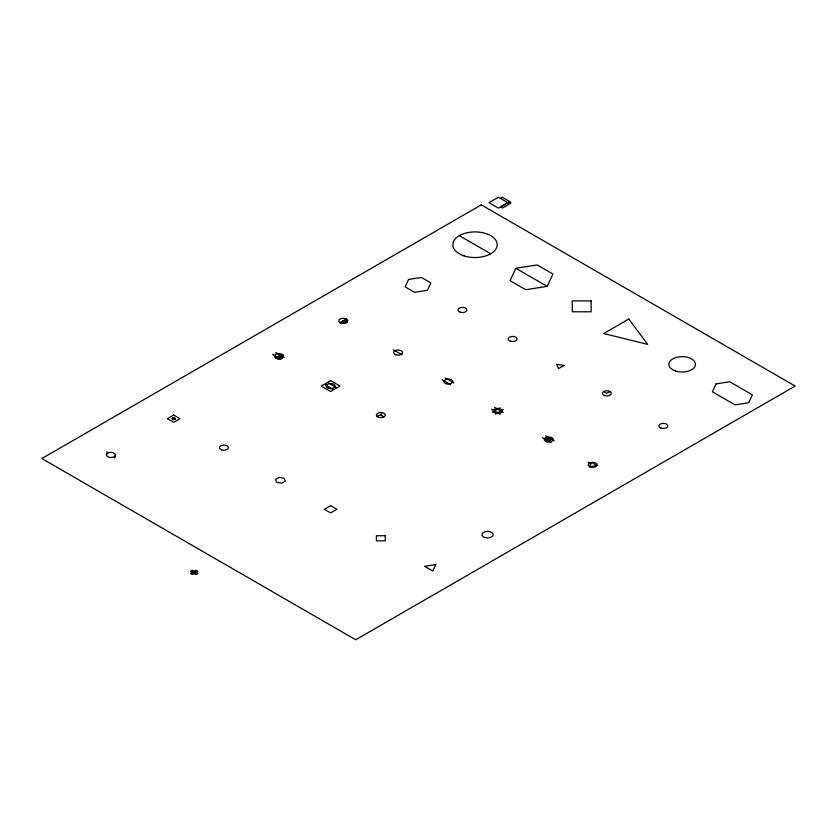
<?xml version="1.0" encoding="UTF-8"?>
<svg xmlns="http://www.w3.org/2000/svg" width="837" height="837" viewBox="0 0 837 837"><rect width="100%" height="100%" fill="white"/><g stroke="black" fill="none" stroke-linecap="round" stroke-linejoin="round"><path stroke-width="1.26" d="M106.487 454.679L106.979 451.76M114.826 458.101L115.318 455.182A4.436 2.563 0 0 0 108.967 452.629A4.436 2.563 0 0 0 108.412 457.054A4.436 2.563 0 0 0 115.328 455.108M376.545 415.727L380.835 415.058L381.986 412.589M515.801 268.279L510.057 280.657L525.751 289.717L547.189 286.4L552.933 274.023L537.239 264.963L515.801 268.279L547.189 286.4M500.4 198.359L502.284 197.27L510.821 202.198L508.938 203.286L498.413 197.229L488.996 202.669L498.413 208.11L507.829 202.669M275.687 357.974L281.964 354.354M275.865 358.079L282.142 354.459M276.105 358.194L282.331 354.595M279.108 358.728L283.251 356.332A4.436 2.563 0 0 0 276.89 353.863A4.436 2.563 0 0 0 276.336 358.288L282.477 354.71M276.576 358.372L282.644 354.867M276.796 358.445L282.77 354.993M277.089 358.529L282.916 355.17M277.35 358.581L283.011 355.317M277.675 358.644L283.115 355.505M340.031 322.643L346.309 319.023M277.957 358.686L283.178 355.673M340.209 322.737L346.487 319.117M278.334 358.717L283.241 355.882M340.45 322.852L346.675 319.263M278.669 358.728L283.262 356.07M340.649 322.936L346.821 319.378M340.952 323.051A4.436 2.563 0 0 0 347.606 320.833A4.436 2.563 0 0 0 340.952 318.615A4.436 2.563 0 0 0 340.952 323.051L346.989 319.525M279.495 358.696L283.209 356.552M341.14 323.113L347.114 319.661M280.05 358.634L283.094 356.876M341.433 323.187L347.261 319.828M280.604 358.518L282.896 357.19M341.695 323.249L347.355 319.975M281.42 358.246L282.425 357.661M342.019 323.302L347.46 320.163M342.302 323.344L347.522 320.33M342.678 323.375L347.585 320.55M343.013 323.396L347.606 320.738M343.452 323.385L347.596 320.989M343.84 323.364L347.554 321.22M344.394 323.291L347.439 321.534M344.949 323.176L347.24 321.858M345.765 322.915L346.769 322.329M492.261 412.348L500.107 407.818M495.399 414.158L503.246 409.628M609.964 391.507L606.825 393.317L603.686 391.507M459.304 235.657L490.691 253.778M445.179 377.916L453.811 382.896M545.619 435.899L554.251 440.89M494.615 407.357L503.246 412.348M393.39 349.824L402.022 354.804M547.189 438.619L550.327 440.429A2.218 1.276 0 0 0 550.327 438.619A2.218 1.276 0 0 0 547.189 438.619A2.218 1.276 0 0 0 547.189 440.429A2.218 1.276 0 0 0 550.327 440.429M587.992 462.181L589.562 463.081M442.041 379.726L450.672 384.706M542.481 437.709L551.112 442.7M491.476 409.167L500.107 414.158M275.687 352.544L284.318 357.525M328.261 382.896L336.108 387.426M380.835 415.058L383.974 416.878M272.548 354.354L281.18 359.335M325.122 384.706L332.969 389.236M172.506 418.008L174.849 419.368M194.278 571.326L196.13 572.393M192.28 572.487L194.132 573.554M283.251 356.353A4.436 2.563 0 0 1 276.336 358.288M408.582 279.443L405.129 286.871L414.545 292.301L427.414 290.313L430.856 282.885L421.44 277.455L408.582 279.443M435.763 564.567L432.781 570.991L424.621 566.283L435.763 564.567M591.55 462.422L589.562 466.711L596.99 465.56L591.55 462.422M716.053 383.89L712.381 391.81L734.98 404.857L748.696 402.743L752.369 394.813L729.77 381.766L716.053 383.89M481.275 204.856L41.85 458.55L355.725 639.771L795.15 386.066L481.275 204.856M508.938 202.198L500.693 206.959L502.577 208.047L510.821 203.286L508.938 202.198M173.677 415.058L167.4 418.688L173.677 422.308L179.955 418.688L173.677 415.058M330.615 380.636L321.199 386.066L330.615 391.507L340.031 386.066L330.615 380.636M279.066 477.435L275.446 479.528L276.775 482.394L281.724 483.158L285.344 481.066L284.015 478.209L279.066 477.435M192.28 570.311L190.512 571.326L196.13 574.569L197.898 573.554L192.28 570.311M628.796 319.023L603.686 333.513L647.629 344.384L628.796 319.023M196.046 570.311L190.512 573.502L192.364 574.569L197.898 571.378L196.046 570.311M564.033 365.466L558.593 368.604L556.605 364.325L564.033 365.466M330.615 505.674L324.337 509.294L330.615 512.914L336.892 509.294L330.615 505.674M591.152 300.891L572.278 300.891L572.278 311.782L591.152 311.782L591.152 300.891M385.271 535.722L376.399 535.722L376.399 540.848L385.271 540.848L385.271 535.722M221.679 449.898A4.436 2.563 0 0 0 228.334 447.68A4.436 2.563 0 0 0 221.679 445.462A4.436 2.563 0 0 0 221.679 449.898M172.767 419.494A1.664 0.963 0 0 0 175.341 418.741A1.664 0.963 0 0 0 172.924 417.83A1.664 0.963 0 0 0 172.767 419.494M484.728 537.49A5.66 3.264 0 0 0 493.213 534.665A5.66 3.264 0 0 0 484.728 531.83A5.66 3.264 0 0 0 484.728 537.49M378.345 417.182A4.436 2.563 0 0 0 385.261 415.246A4.436 2.563 0 0 0 378.899 412.756A4.436 2.563 0 0 0 378.345 417.182M328.397 388.284A4.436 2.563 0 0 0 335.051 386.066A4.436 2.563 0 0 0 328.397 383.848A4.436 2.563 0 0 0 328.397 388.284M590.211 467.015A4.436 2.563 0 0 0 597.126 465.079A4.436 2.563 0 0 0 590.765 462.589A4.436 2.563 0 0 0 590.211 467.015M546.54 441.748A4.436 2.563 0 0 0 553.194 439.53A4.436 2.563 0 0 0 546.54 437.301A4.436 2.563 0 0 0 546.54 441.748M495.535 413.206A4.436 2.563 0 0 0 502.19 410.988A4.436 2.563 0 0 0 495.535 408.77A4.436 2.563 0 0 0 495.535 413.206M446.1 383.754A4.436 2.563 0 0 0 452.754 381.536A4.436 2.563 0 0 0 446.1 379.318A4.436 2.563 0 0 0 446.1 383.754M395.88 354.762A4.436 2.563 0 0 0 402.534 352.544A4.436 2.563 0 0 0 395.88 350.326A4.436 2.563 0 0 0 395.88 354.762M660.832 428.052A4.436 2.563 0 0 0 667.748 426.117A4.436 2.563 0 0 0 661.387 423.627A4.436 2.563 0 0 0 660.832 428.052M604.607 395.535A4.436 2.563 0 0 0 611.261 393.317A4.436 2.563 0 0 0 604.607 391.099A4.436 2.563 0 0 0 604.607 395.535M510.172 341.077A4.436 2.563 0 0 0 517.088 339.131A4.436 2.563 0 0 0 510.727 336.652A4.436 2.563 0 0 0 510.172 341.077M460.224 312.18A4.436 2.563 0 0 0 466.879 309.962A4.436 2.563 0 0 0 460.224 307.734A4.436 2.563 0 0 0 460.224 312.18M675.501 370.979A13.319 7.69 0 0 0 695.474 364.325A13.319 7.69 0 0 0 675.501 357.661A13.319 7.69 0 0 0 675.501 370.979M463.897 255.819A22.191 12.817 0 0 0 497.188 244.718A22.191 12.817 0 0 0 463.897 233.628A22.191 12.817 0 0 0 463.897 255.819"/></g></svg>
